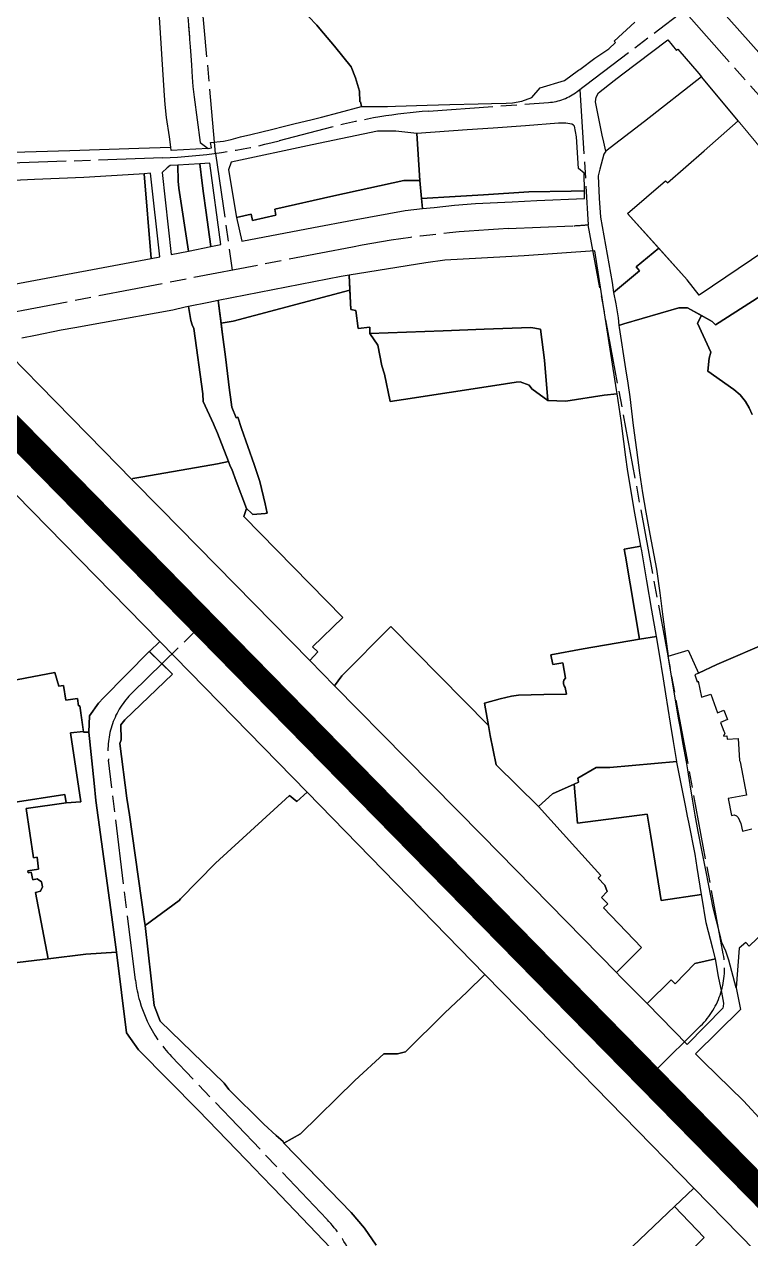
# Model space of a CAD drawing. Header units: millimetres. Extents: x 125232 to 134072, y 142885 to 152835.
# Drawn here: x 128115 to 128385.1, y 149821.2 to 150273.2 of the extents above; entities that cross this region are included whole.
import ezdxf

# ---------------------------------------------------------------- set-up
doc = ezdxf.new("R2010")
doc.units = ezdxf.units.MM
doc.linetypes.add('ACAD_ISO08W100', pattern=[36, 24, -3, 6, -3])
doc.linetypes.add('CENTER', pattern=[50.8, 31.75, -6.35, 6.35, -6.35])
for name, color, linetype in [('commerce', 10, 'Continuous'), ('commerce & office', 242, 'Continuous'), ('commerce and residence', 32, 'Continuous'), ('green & plaza', 80, 'Continuous'), ('military', 76, 'Continuous'), ('research & university', 30, 'Continuous'), ('residence', 2, 'Continuous'), ('residence-bad', 41, 'Continuous'), ('water', 4, 'Continuous'), ('老城北中心线', 7, 'ACAD_ISO08W100')]:
    doc.layers.add(name, color=color, linetype=linetype)
doc.layers.add('government', color=221, linetype='Continuous', lineweight=0)
doc.layers.add('super block', color=6, linetype='CENTER', lineweight=0)

msp = doc.modelspace()

# ---------------------------------------------------------------- linework, layer by layer
at = {"layer": 'commerce'}
for points in [[(128327.11, 150188.86), (128300.83, 150187.05), (128271.43, 150185.35), (128264.3, 150184.42), (128235.84, 150179.76), (128236.4, 150167.06), (128238.27, 150166.61), (128239.2, 150159.92), (128243.45, 150160.51), (128243.53, 150158.14), (128270.81, 150159.07), (128286.04, 150159.7), (128303.38, 150160.35), (128307, 150159.75), (128308.45, 150148.17), (128309.64, 150133.2), (128316.3, 150132.96), (128330.65, 150135.16), (128335.43, 150135.67), (128335.22, 150137.07)], [(128338.66, 150112.07), (128337.88, 150117.93), (128336.89, 150125.67), (128335.43, 150135.67), (128330.65, 150135.16), (128316.3, 150132.96), (128309.64, 150133.2), (128303.69, 150137.52), (128302.74, 150138.91), (128299.43, 150140.12), (128297.86, 150139.94), (128290, 150138.75), (128256.04, 150133.56), (128251.1, 150132.83), (128248.88, 150142.99), (128247.93, 150146.12), (128246.43, 150153.71), (128243.53, 150158.14), (128243.45, 150160.51), (128239.2, 150159.92), (128238.27, 150166.61), (128236.4, 150167.06), (128236.08, 150174.2), (128192.64, 150162.64), (128188.18, 150161.88), (128188.71, 150157.73), (128189.76, 150149.46), (128191.35, 150137.04), (128191.7, 150134.41), (128192.2, 150130.67), (128193.73, 150126.72), (128194.35, 150126.94), (128195.8, 150122.7), (128200.41, 150109.36), (128202.57, 150103.06), (128204.53, 150094.67), (128205.32, 150091.28), (128204.5, 150091.05), (128199.98, 150090.71), (128199.45, 150091.21), (128197.63, 150092.93), (128196.68, 150089.96), (128233.4, 150052.47), (128222.22, 150041.55), (128224.2, 150039.67), (128221.13, 150036.46), (128230.39, 150027.03), (128233.12, 150030.71), (128251.33, 150049.04), (128287.56, 150012.21), (128287.17, 150014.99), (128286.15, 150020.52), (128291.95, 150022.15), (128296.2, 150023.13), (128298.74, 150023.45), (128308.14, 150023.77), (128316.59, 150023.91), (128316.17, 150026.37), (128315.74, 150026.97), (128315.5, 150027.68), (128315.5, 150028.51), (128315.67, 150029.14), (128316.27, 150029.85), (128315.19, 150035.56), (128311.51, 150034.86), (128310.81, 150038.52), (128322.82, 150040.8), (128343.71, 150044.29), (128338.56, 150075.29), (128338.09, 150077.89), (128344.26, 150079), (128341.8, 150092.66), (128339.25, 150107.65)], [(128213.67, 149986.16), (128216.3, 149983.96), (128220.22, 149987.35), (128182.05, 150026.51), (128165.39, 150043.48), (128161.54, 150039.71), (128170.05, 150031.32), (128152.43, 150014.34), (128150.95, 150012.45), (128150.96, 150006.94), (128150.54, 150005.46), (128153.09, 149985.19), (128154.13, 149979.02), (128159.61, 149940.16), (128159.88, 149937.83), (128172.6, 149947.05), (128173.09, 149947.7), (128186.05, 149961.03)], [(128220.22, 149987.35), (128216.3, 149983.96), (128213.67, 149986.16), (128186.05, 149961.03), (128173.09, 149947.7), (128172.6, 149947.05), (128159.88, 149937.83), (128163.32, 149907.99), (128165.53, 149902.17), (128189.31, 149879.18), (128191.07, 149876.75), (128204.09, 149863.92), (128208.65, 149859.64), (128211.27, 149857.43), (128211.53, 149856.77), (128217.69, 149860.24), (128237.91, 149880.06), (128248.72, 149890.06), (128253.72, 149890.06), (128256.78, 149890.8), (128271.42, 149905.31), (128279.52, 149913.03), (128286.28, 149919.58)], [(128373.12, 149918.81), (128372.04, 149925.36), (128364.32, 149923.69), (128356.96, 149916.15), (128355.54, 149917.58), (128346.55, 149908.73), (128361.52, 149893.56), (128368.2, 149900.29), (128374.83, 149907.19), (128375.05, 149907.7), (128375.13, 149908.94), (128374.32, 149912.94)], [(128363.95, 149840.08), (128356.76, 149833.25), (128367.85, 149821.65), (128364.08, 149817.98), (128364.43, 149817.61), (128360.17, 149813.26), (128359.41, 149811.74), (128364.06, 149806.71), (128364.63, 149807.04), (128373.13, 149798.26), (128367.15, 149791.97), (128367.31, 149791.02), (128367.75, 149791.07), (128367.81, 149790.71), (128379.21, 149785.21), (128392.4, 149788.5), (128398.22, 149793.96), (128403.63, 149799.53)]]:
    msp.add_lwpolyline(points, close=True, dxfattribs=at)
msp.add_lwpolyline([(128084.74, 150024.01), (128126.32, 150031.95), (128127.85, 150026.82), (128129.58, 150027.07), (128130.39, 150021.62), (128134.77, 150022.27), (128135.17, 150019.5), (128135.62, 150019.57), (128137.05, 150009.69), (128138.97, 150009.69), (128139.19, 150015.86), (128142.63, 150020.58), (128144.45, 150022.54), (128161.54, 150039.89), (128161.54, 150039.71), (128165.39, 150043.48), (128105.78, 150104.22)], dxfattribs=at)
at = {"layer": 'commerce & office'}
for points in [[(128196.68, 150089.96), (128197.63, 150092.93), (128193.8, 150103.19), (128192.14, 150107.65), (128191.49, 150108.74), (128190.91, 150110.4), (128186.87, 150109.56), (128159.09, 150104.81), (128155.41, 150104.18), (128155.03, 150103.8), (128165.62, 150093), (128221.13, 150036.46), (128224.2, 150039.67), (128222.22, 150041.55), (128233.4, 150052.47)], [(128288.19, 150008.53), (128287.56, 150012.21), (128251.33, 150049.04), (128233.12, 150030.71), (128230.39, 150027.03), (128256.93, 150000), (128285.2, 149971.25), (128335.19, 149920.26), (128344.49, 149929.6), (128330.36, 149944.31), (128331.95, 149945.87), (128329.59, 149948.27), (128331.79, 149950.45), (128330.86, 149952.82), (128328.34, 149955.38), (128329.33, 149956.37), (128319.95, 149966.79), (128306.19, 149982.1), (128290.42, 149997.6)]]:
    msp.add_lwpolyline(points, close=True, dxfattribs=at)
at = {"layer": 'commerce and residence'}
for points in [[(128109.93, 150149.75), (128120.59, 150138.89), (128144.5, 150114.55), (128155.03, 150103.8), (128155.41, 150104.18), (128159.09, 150104.81), (128186.87, 150109.56), (128190.91, 150110.4), (128186.78, 150121.02), (128185.55, 150123.82), (128185.39, 150124.45), (128181.54, 150132.82), (128181.36, 150135.58), (128178.01, 150159.96), (128177.39, 150161.37), (128176.97, 150162.99), (128176.09, 150168.13), (128174.77, 150167.87), (128170.17, 150166.78), (128144.06, 150162.08), (128133.81, 150160.23), (128128.69, 150159.34), (128119.12, 150157.34), (128114.09, 150156.36)], [(128341.25, 149818.5), (128356.76, 149833.25), (128363.95, 149840.08), (128311.62, 149893.58), (128286.28, 149919.58), (128279.52, 149913.03), (128271.42, 149905.31), (128256.78, 149890.8), (128253.72, 149890.06), (128248.72, 149890.06), (128237.91, 149880.06), (128217.69, 149860.24), (128211.53, 149856.77), (128211.59, 149856.62), (128228.57, 149839.19), (128236.52, 149831.03), (128241.44, 149825.13), (128245.87, 149818.86)]]:
    msp.add_lwpolyline(points, dxfattribs=at)
at = {"layer": 'government'}
msp.add_lwpolyline([(128407.36, 150205.58), (128401.04, 150212.85), (128395.98, 150218.5), (128384.06, 150232.9), (128380.46, 150237.23), (128367.8, 150226.05), (128354.13, 150214.1), (128353.4, 150214.93), (128339.35, 150202.75), (128361.46, 150178.07), (128365.98, 150172.32), (128390.35, 150188.91), (128398.94, 150178.67), (128408.54, 150185.41), (128409.04, 150184.79), (128418.01, 150191.99)], close=True, dxfattribs=at)
at = {"layer": 'green & plaza'}
for points in [[(128366.85, 150253.59), (128345.58, 150237.03), (128331.24, 150225.99), (128330.46, 150229.35), (128329.92, 150231.91), (128327.37, 150244.29), (128327.58, 150245.98), (128328.53, 150247.65), (128334.3, 150252.24), (128337.07, 150254.36), (128354.32, 150267.39), (128357.53, 150263.45), (128358, 150263.88), (128365.85, 150254.83)], [(128172.42, 150212.12), (128172.22, 150214.79), (128172.07, 150220.79), (128169.2, 150220.62), (128168.15, 150219.69), (128166.29, 150218.06), (128169.56, 150187.5), (128176, 150188.77)], [(128183.97, 150221.51), (128180.29, 150221.29), (128181.16, 150214.09), (128181.64, 150210.21), (128182.49, 150204.01), (128184.37, 150190.42), (128188.12, 150191.15)], [(128161.89, 150217.73), (128159.56, 150217.55), (128162.17, 150186.06), (128165.41, 150186.67)], [(128256.58, 150203.84), (128263.07, 150204.55), (128262.66, 150208.31), (128262.11, 150214.97), (128256.07, 150214.97), (128230.11, 150209.27), (128208.16, 150204.36), (128208.57, 150202.16), (128199.89, 150200.16), (128199.33, 150202.56), (128193.89, 150201.31), (128195.88, 150192.4), (128222.56, 150197.53), (128237, 150200.24)], [(128323.25, 150208.35), (128323.31, 150211.18), (128318.34, 150211.01), (128302.58, 150210.81), (128285.75, 150209.7), (128275.24, 150209.03), (128262.66, 150208.31), (128263.07, 150204.55), (128267.43, 150205.03), (128274.94, 150205.85), (128282.72, 150206.44), (128296.45, 150207.11), (128305.57, 150207.53)], [(128236.08, 150174.2), (128235.84, 150179.76), (128232.83, 150179.27), (128187.11, 150170.33), (128188.18, 150161.88), (128192.64, 150162.64)]]:
    msp.add_lwpolyline(points, close=True, dxfattribs=at)
msp.add_lwpolyline([(128396.35, 149941.43), (128384.55, 149930.14), (128383.25, 149931.5), (128380.82, 149929.32), (128379.65, 149914.62), (128381.27, 149906.5), (128364.53, 149890.02), (128367.5, 149887.11), (128382.37, 149872.54), (128389.74, 149864.59)], dxfattribs=at)
at = {"layer": 'military'}
msp.add_lwpolyline([(128352.63, 150029.61), (128351.02, 150039.48), (128350.07, 150045.32), (128343.71, 150044.29), (128322.82, 150040.8), (128310.81, 150038.52), (128311.51, 150034.86), (128315.19, 150035.56), (128316.27, 150029.85), (128315.67, 150029.14), (128315.5, 150028.51), (128315.5, 150027.68), (128315.74, 150026.97), (128316.17, 150026.37), (128316.59, 150023.91), (128308.14, 150023.77), (128298.74, 150023.45), (128296.2, 150023.13), (128291.95, 150022.15), (128286.15, 150020.52), (128287.17, 150014.99), (128287.56, 150012.21), (128288.19, 150008.53), (128290.42, 149997.6), (128306.19, 149982.1), (128311.42, 149986.8), (128319.44, 149990.44), (128321.04, 149991.12), (128320.78, 149992.6), (128327.7, 149996.54), (128332.68, 149996.64), (128357.6, 149998.82), (128356.41, 150006.3), (128355.3, 150013.14), (128353.54, 150023.99)], close=True, dxfattribs=at)
msp.add_lwpolyline([(128392.71, 150043.62), (128372.46, 150034.93), (128365.75, 150031.75), (128364.32, 150031.1), (128365.14, 150028.53), (128365.62, 150028.68), (128366.79, 150022.8), (128370.34, 150023.83), (128372.75, 150016.91), (128375.09, 150017.88), (128376.5, 150014.44), (128373.82, 150013.34), (128375.14, 150010.13), (128375.52, 150009.32), (128374.94, 150008.27), (128376.24, 150008.35), (128376.32, 150007.14), (128380.39, 150007.41), (128380.93, 149999.15), (128381.18, 149998.64), (128383.48, 149986.34), (128376.74, 149985.01), (128377.94, 149978.78), (128378.96, 149979.02), (128379.85, 149978.65), (128380.43, 149978.04), (128381.41, 149975.76), (128382.1, 149972.89), (128385.49, 149973.79)], dxfattribs=at)
at = {"layer": 'research & university'}
for points in [[(128106.86, 150225.39), (128131.96, 150226.2), (128157.6, 150227.06), (128169.5, 150227.48), (128169.04, 150231.31), (128167.9, 150238.53), (128167.39, 150243.31), (128167.16, 150246.66), (128166.38, 150258.25), (128165.74, 150268), (128163.71, 150300.85)], [(128395.01, 150176.1), (128372.07, 150161.28), (128370.76, 150162.61), (128366.84, 150164.76), (128365.27, 150161.91), (128370.26, 150151.14), (128369.61, 150148.9), (128369.17, 150144.04), (128378.84, 150137.28), (128381.18, 150135.23), (128383.13, 150132.77), (128384.59, 150130.43), (128385.66, 150127.89)]]:
    msp.add_lwpolyline(points, dxfattribs=at)
at = {"layer": 'residence'}
msp.add_lwpolyline([(128358.67, 150295.84), (128399.44, 150250), (128406.53, 150241.85, 0.29776), (128407.58, 150241.55), (128415.42, 150244), (128426.03, 150246.85), (128436.39, 150248.89), (128448.34, 150249.56), (128448.06, 150250.9), (128446.1, 150260.34), (128445.98, 150260.95), (128444.92, 150264.47), (128438.03, 150272.26), (128427.56, 150283.98)], format="xyb", dxfattribs=at)
for points in [[(128220.71, 150276.1), (128223.81, 150272.87), (128224.95, 150271.51), (128230.35, 150265.02), (128236.5, 150257.35), (128238.15, 150253.22), (128239.66, 150248.3), (128239.74, 150244.34), (128239.99, 150244.34), (128240.35, 150242.56), (128248.54, 150242.53), (128250, 150242.52), (128253.05, 150242.63), (128264.76, 150243.01), (128273.25, 150243.25), (128283.74, 150243.54), (128288.72, 150243.68), (128294.22, 150243.84), (128296.47, 150243.9), (128299.98, 150244.58), (128303.75, 150245.88), (128306.83, 150249.54), (128315.89, 150252.28), (128321.13, 150256.04), (128321.55, 150256.37), (128327.12, 150260.6), (128332.4, 150264.01), (128334.87, 150266.35), (128334.39, 150266.86), (128342.03, 150273.98)], [(128385.66, 150127.89), (128384.59, 150130.43), (128383.13, 150132.77), (128381.18, 150135.23), (128378.84, 150137.28), (128369.17, 150144.04), (128369.61, 150148.9), (128370.26, 150151.14), (128365.27, 150161.91), (128366.84, 150164.76), (128361.65, 150167.62), (128358.41, 150167.68), (128337.94, 150161.72), (128336.11, 150161.13), (128336.21, 150160.3), (128338.6, 150144.97), (128339.45, 150139.56), (128340.17, 150134.52), (128341.36, 150123.85), (128342.58, 150114.75), (128343.77, 150106.3), (128344.89, 150098.83), (128346.09, 150091.61), (128347.59, 150083.41), (128350.09, 150070.39), (128351.28, 150061.58), (128352.49, 150052.7), (128354.47, 150038.02), (128361.8, 150040.23), (128365.75, 150031.75), (128372.46, 150034.93), (128392.71, 150043.62)], [(128228.89, 149817.79), (128207.66, 149840.01), (128203.11, 149844.73), (128200.93, 149846.98), (128179.71, 149869), (128157.4, 149891.47), (128153.06, 149897.86), (128149.22, 149927.88), (128137.83, 149927.15), (128123.89, 149925.44), (128110.39, 149923.77)], [(128364.08, 149817.98), (128367.85, 149821.65), (128356.76, 149833.25), (128341.25, 149818.5)]]:
    msp.add_lwpolyline(points, dxfattribs=at)
for points in [[(128321.01, 150219.5), (128320.3, 150231.32), (128319.64, 150235.23), (128319.2, 150235.62), (128318.65, 150235.98), (128316.36, 150236.37), (128313.61, 150236.32), (128301.31, 150235.43), (128289.32, 150234.55), (128279.69, 150233.85), (128260.9, 150232.48), (128262.11, 150214.97), (128262.66, 150208.31), (128275.24, 150209.03), (128285.75, 150209.7), (128302.58, 150210.81), (128318.34, 150211.01), (128323.31, 150211.18), (128323.15, 150217.74)], [(128256.07, 150214.97), (128262.11, 150214.97), (128260.9, 150232.48), (128253.19, 150233.34), (128246.28, 150233.34), (128221.99, 150228.29), (128191.96, 150221.9), (128190.94, 150219.05), (128193.89, 150201.31), (128199.33, 150202.56), (128199.89, 150200.16), (128208.57, 150202.16), (128208.16, 150204.36), (128230.11, 150209.27)], [(128159.56, 150217.55), (128157.67, 150217.41), (128137.12, 150216.14), (128118.84, 150215.34), (128097.94, 150214.41), (128099.77, 150198.07), (128102.98, 150198.45), (128103.33, 150195.24), (128103.51, 150193.89), (128102.93, 150191.33), (128103.49, 150187.83), (128103.6, 150186.01), (128102.67, 150185.2), (128111.29, 150176.46), (128162.17, 150186.06)], [(128361.46, 150178.07), (128350.9, 150189.86), (128342.5, 150182.95), (128343.77, 150181.4), (128334.05, 150173.4), (128334.99, 150169.15), (128335.8, 150163.95), (128336.11, 150161.13), (128337.94, 150161.72), (128358.41, 150167.68), (128361.65, 150167.62), (128370.76, 150162.61), (128372.07, 150161.28), (128395.01, 150176.1), (128396.03, 150176.62), (128398.94, 150178.67), (128390.35, 150188.91), (128365.98, 150172.32)], [(128307, 150159.75), (128303.38, 150160.35), (128286.04, 150159.7), (128270.81, 150159.07), (128243.53, 150158.14), (128246.43, 150153.71), (128247.93, 150146.12), (128248.88, 150142.99), (128251.1, 150132.83), (128256.04, 150133.56), (128290, 150138.75), (128297.86, 150139.94), (128299.43, 150140.12), (128302.74, 150138.91), (128303.69, 150137.52), (128309.64, 150133.2), (128308.45, 150148.17)], [(128132.15, 150009.48), (128137.01, 150009.94), (128135.62, 150019.57), (128135.17, 150019.5), (128134.77, 150022.27), (128130.39, 150021.62), (128129.58, 150027.07), (128127.85, 150026.82), (128126.32, 150031.95), (128084.74, 150024.01), (128083.69, 150023.87), (128090.55, 149981.3), (128090.47, 149980.36), (128091.55, 149980.55), (128130.13, 149986.51), (128130.52, 149983.42), (128136.04, 149983.87)], [(128357.65, 149998.55), (128357.6, 149998.82), (128332.68, 149996.64), (128327.7, 149996.54), (128320.78, 149992.6), (128321.04, 149991.12), (128319.44, 149990.44), (128320.7, 149975.87), (128346.59, 149979.24), (128347.95, 149971), (128351.83, 149947.09), (128366.78, 149949.39), (128365.2, 149959.41), (128364.43, 149964.31), (128362.04, 149976.25), (128361.6, 149978.46), (128360.96, 149981.85)]]:
    msp.add_lwpolyline(points, close=True, dxfattribs=at)
at = {"layer": 'residence-bad'}
for points in [[(128176.01, 150273.37), (128176.04, 150272.94), (128176.07, 150272.5), (128176.11, 150272.04), (128176.13, 150271.72), (128176.17, 150271.14), (128176.2, 150270.74), (128176.25, 150270.16), (128176.31, 150269.32), (128176.37, 150268.45), (128176.44, 150267.48), (128176.53, 150266.23), (128176.64, 150264.77), (128176.76, 150263.12), (128176.87, 150261.54), (128177.13, 150257.97), (128177.47, 150253.42), (128177.72, 150250), (128178.22, 150246.01), (128180.34, 150229.15), (128183.38, 150226.98), (128184.58, 150227.13), (128184.2, 150229.12), (128189.07, 150229.7), (128189.64, 150229.8), (128191.89, 150230.34), (128195.4, 150231.25), (128199.26, 150232.15), (128203.35, 150233.13), (128206.87, 150234.01), (128211.72, 150235.23), (128215.26, 150236.12), (128222.02, 150237.73), (128225.54, 150238.62), (128232.13, 150240.37), (128240.35, 150242.56), (128239.99, 150244.34), (128239.74, 150244.34), (128239.66, 150248.3), (128238.15, 150253.22), (128236.5, 150257.35), (128230.35, 150265.02), (128224.95, 150271.51), (128223.81, 150272.87), (128220.71, 150276.1)], [(128396.35, 149941.43), (128384.55, 149930.14), (128383.25, 149931.5), (128380.82, 149929.32), (128379.65, 149914.62), (128376.94, 149924.84), (128375.88, 149928.19), (128374.41, 149931.41), (128373.77, 149934.25), (128371.11, 149944.41), (128368.5, 149957.78), (128367.03, 149965.22), (128365.58, 149972.82), (128364.42, 149978.9), (128363.56, 149984.1), (128362.58, 149990.09), (128361.73, 149995.75), (128361.23, 149998.73), (128359.89, 150005.86), (128358.95, 150011.19), (128358.32, 150014.36), (128354.88, 150035), (128354.47, 150038.02), (128361.8, 150040.23), (128365.75, 150031.75), (128364.32, 150031.1), (128365.14, 150028.53), (128365.62, 150028.68), (128366.79, 150022.8), (128370.34, 150023.83), (128372.75, 150016.91), (128375.09, 150017.88), (128376.5, 150014.44), (128373.82, 150013.34), (128375.14, 150010.13), (128375.52, 150009.32), (128374.94, 150008.27), (128376.24, 150008.35), (128376.32, 150007.14), (128380.39, 150007.41), (128380.93, 149999.15), (128381.18, 149998.64), (128383.48, 149986.34), (128376.74, 149985.01), (128377.94, 149978.78), (128378.96, 149979.02), (128379.85, 149978.65), (128380.43, 149978.04), (128381.41, 149975.76), (128382.1, 149972.89), (128385.49, 149973.79)], [(128110.39, 149923.77), (128123.89, 149925.44), (128119.11, 149950.12), (128120.98, 149950.51), (128121.82, 149952.24), (128121.42, 149954.02), (128119.84, 149955.12), (128118.15, 149954.85), (128117.59, 149957.6), (128116.47, 149957.4), (128116.33, 149958.14), (128120.33, 149958.73), (128119.82, 149963.17), (128118.39, 149963.01), (128115.67, 149981.28), (128130.52, 149983.42), (128130.13, 149986.51), (128091.55, 149980.55)]]:
    msp.add_lwpolyline(points, dxfattribs=at)
for points in [[(128367.8, 150226.05), (128380.46, 150237.23), (128375.65, 150243), (128366.85, 150253.59), (128345.58, 150237.03), (128331.24, 150225.99), (128330.46, 150224.87), (128328.95, 150219.25), (128328.42, 150216.77), (128328.76, 150208.48), (128329.2, 150201.34), (128333.53, 150177.06), (128334.05, 150173.4), (128343.77, 150181.4), (128342.5, 150182.95), (128350.9, 150189.86), (128339.35, 150202.75), (128353.4, 150214.93), (128354.13, 150214.1)], [(128346.53, 150066.1), (128344.58, 150077.19), (128344.26, 150079), (128338.09, 150077.89), (128338.56, 150075.29), (128343.71, 150044.29), (128350.07, 150045.32), (128350.07, 150045.35), (128348.32, 150055.18)], [(128141.57, 149984.26), (128140.99, 149990.77), (128138.98, 150009.69), (128137.05, 150009.69), (128137.01, 150009.94), (128132.15, 150009.48), (128136.04, 149983.87), (128130.52, 149983.42), (128115.67, 149981.28), (128118.39, 149963.01), (128119.82, 149963.17), (128120.33, 149958.73), (128116.33, 149958.14), (128116.47, 149957.4), (128117.59, 149957.6), (128118.15, 149954.85), (128119.84, 149955.12), (128121.42, 149954.02), (128121.82, 149952.24), (128120.98, 149950.51), (128119.11, 149950.12), (128123.89, 149925.44), (128137.83, 149927.15), (128149.22, 149927.88), (128147.56, 149940.84)], [(128370.97, 149929.19), (128368.5, 149938.78), (128366.89, 149948.72), (128366.78, 149949.39), (128351.83, 149947.09), (128347.95, 149971), (128346.59, 149979.24), (128320.7, 149975.87), (128319.44, 149990.44), (128311.42, 149986.8), (128306.19, 149982.1), (128319.95, 149966.79), (128329.33, 149956.37), (128328.34, 149955.38), (128330.86, 149952.82), (128331.79, 149950.45), (128329.59, 149948.27), (128331.95, 149945.87), (128330.36, 149944.31), (128344.49, 149929.6), (128335.19, 149920.26), (128336.62, 149918.8), (128346.55, 149908.73), (128355.54, 149917.58), (128356.96, 149916.15), (128364.32, 149923.69), (128372.04, 149925.36)]]:
    msp.add_lwpolyline(points, close=True, dxfattribs=at)
at = {"layer": 'super block', "const_width": 10}
msp.add_lwpolyline([(128181.61, 149337.52), (128538.2, 149686.45), (127908.74, 150328.28), (127782.9, 150206.49), (127700.28, 150121.26), (127664.23, 150093.72), (127676.49, 149992.54), (127701.95, 149668.89), (127719.94, 149533.63), (127797.19, 149415.37), (127801.69, 149361.15), (127791.72, 149287.68), (127776.63, 149188.36), (127762.86, 149130.05), (127727.82, 149058.44), (127721.58, 149020.99), (127721.24, 148986.05), (127721.62, 148886.15), (127725.32, 148783.11), (128270.2, 148677.34), (128191.03, 148925.58)], close=True, dxfattribs=at)
at = {"layer": 'water'}
for points in [[(128175.72, 150277.4), (128176.37, 150268.45), (128176.44, 150267.48), (128176.53, 150266.23), (128176.64, 150264.77), (128176.76, 150263.12), (128176.87, 150261.54), (128177.13, 150257.97), (128177.47, 150253.42), (128177.72, 150250), (128178.22, 150246.01), (128180.34, 150229.15), (128183.38, 150226.98), (128169.66, 150226.18), (128169.5, 150227.48), (128169.04, 150231.31), (128167.9, 150238.53), (128167.39, 150243.31), (128167.16, 150246.66), (128166.38, 150258.25), (128165.74, 150268), (128163.71, 150300.85)], [(128245.87, 149818.86), (128241.44, 149825.13), (128236.52, 149831.03), (128228.57, 149839.19), (128211.47, 149856.74), (128211.53, 149856.77), (128211.27, 149857.43), (128208.65, 149859.64), (128204.09, 149863.92), (128191.07, 149876.75), (128189.31, 149879.18), (128165.53, 149902.17), (128163.32, 149907.99), (128159.88, 149937.83), (128159.61, 149940.16), (128154.13, 149979.02), (128153.09, 149985.19), (128150.54, 150005.46), (128150.96, 150006.94), (128150.95, 150012.45), (128152.43, 150014.34), (128170.05, 150031.32), (128161.45, 150039.8), (128144.45, 150022.54), (128142.63, 150020.58), (128139.19, 150015.86), (128138.97, 150009.77), (128140.99, 149990.77), (128141.57, 149984.26), (128147.56, 149940.84), (128149.22, 149927.88), (128153.06, 149897.86), (128157.4, 149891.47), (128179.71, 149869), (128200.93, 149846.98), (128203.11, 149844.73), (128207.66, 149840.01), (128228.89, 149817.79)]]:
    msp.add_lwpolyline(points, dxfattribs=at)
for points in [[(128182.49, 150204.01), (128181.64, 150210.21), (128181.16, 150214.09), (128180.29, 150221.29), (128172.07, 150220.79), (128172.22, 150214.79), (128172.42, 150212.12), (128176, 150188.77), (128184.37, 150190.42)], [(128189.76, 150149.46), (128188.71, 150157.73), (128187.11, 150170.33), (128183.62, 150169.64), (128176.09, 150168.13), (128176.97, 150162.99), (128177.39, 150161.37), (128178.01, 150159.96), (128181.36, 150135.58), (128181.54, 150132.82), (128185.39, 150124.45), (128185.55, 150123.82), (128186.78, 150121.02), (128190.91, 150110.4), (128191.49, 150108.74), (128192.14, 150107.65), (128193.8, 150103.19), (128197.63, 150092.93), (128199.45, 150091.21), (128199.98, 150090.71), (128204.5, 150091.05), (128205.32, 150091.28), (128204.53, 150094.67), (128202.57, 150103.06), (128200.41, 150109.36), (128195.8, 150122.7), (128194.35, 150126.94), (128193.73, 150126.72), (128192.2, 150130.67), (128191.7, 150134.41), (128191.35, 150137.04)]]:
    msp.add_lwpolyline(points, close=True, dxfattribs=at)
at = {"layer": '老城北中心线', "linetype": 'ACAD_ISO08W100', "lineweight": 25}
for p, q in [((128957.41, 149256.16), (127908.6, 150326.51)), ((128400.95, 150232.23), (128334.87, 150307.05)), ((128320.57, 150248.09), (128360.29, 150278.28)), ((128265.27, 150240.82), (128309.91, 150244.06)), ((128229.27, 150234.88), (128209.77, 150229.79)), ((128166.54, 150223.46), (128014.95, 150217.98)), ((128186.13, 150225.13), (128192.35, 150181.64)), ((128294.96, 150197.11), (128319.36, 150198.2)), ((128374.9, 149927.23), (128324.71, 150198.57)), ((128237, 150190.26), (128073.11, 150158.62)), ((128366.48, 149900.43), (128345.97, 149880.16))]:
    msp.add_line(p, q, dxfattribs=at)
at = {"layer": '老城北中心线'}
msp.add_lwpolyline([(128186.13, 150225.13), (128179.48, 150299.61), (128171.41, 150339.09), (128155.82, 150399), (128123.6, 150446.08), (128120.68, 150533.56)], dxfattribs=at)
at = {"layer": '老城北中心线', "linetype": 'ACAD_ISO08W100', "lineweight": 25}
msp.add_lwpolyline([(128321.59, 150248.86), (128324.71, 150198.57)], dxfattribs=at)
msp.add_lwpolyline([(128246.8, 149741.01), (128241.09, 149798.88, 0.167329), (128227.52, 149828.47), (128169.74, 149889.06, -0.161429), (128156.3, 149917.51), (128146.32, 149999.32, -0.233345), (128155.1, 150024.38), (128180.38, 150049.15)], format="xyb", dxfattribs=at)
for centre, radius, start, end in [((128308.47, 150264.01), 20, 274.1446, 307.2429), ((128279.73, 150041.35), 200, 94.1446, 104.6109), ((128159.32, 150423.33), 200, 272.069, 284.6109), ((128314.45, 150308.09), 110, 272.5594, 275.3497), ((128312.82, 149797.51), 400, 92.5594, 100.9268), ((128345.4, 149921.77), 30, 314.6585, 10.4788)]:
    msp.add_arc(centre, radius, start, end, dxfattribs=at)

doc.saveas('drawing.dxf')
